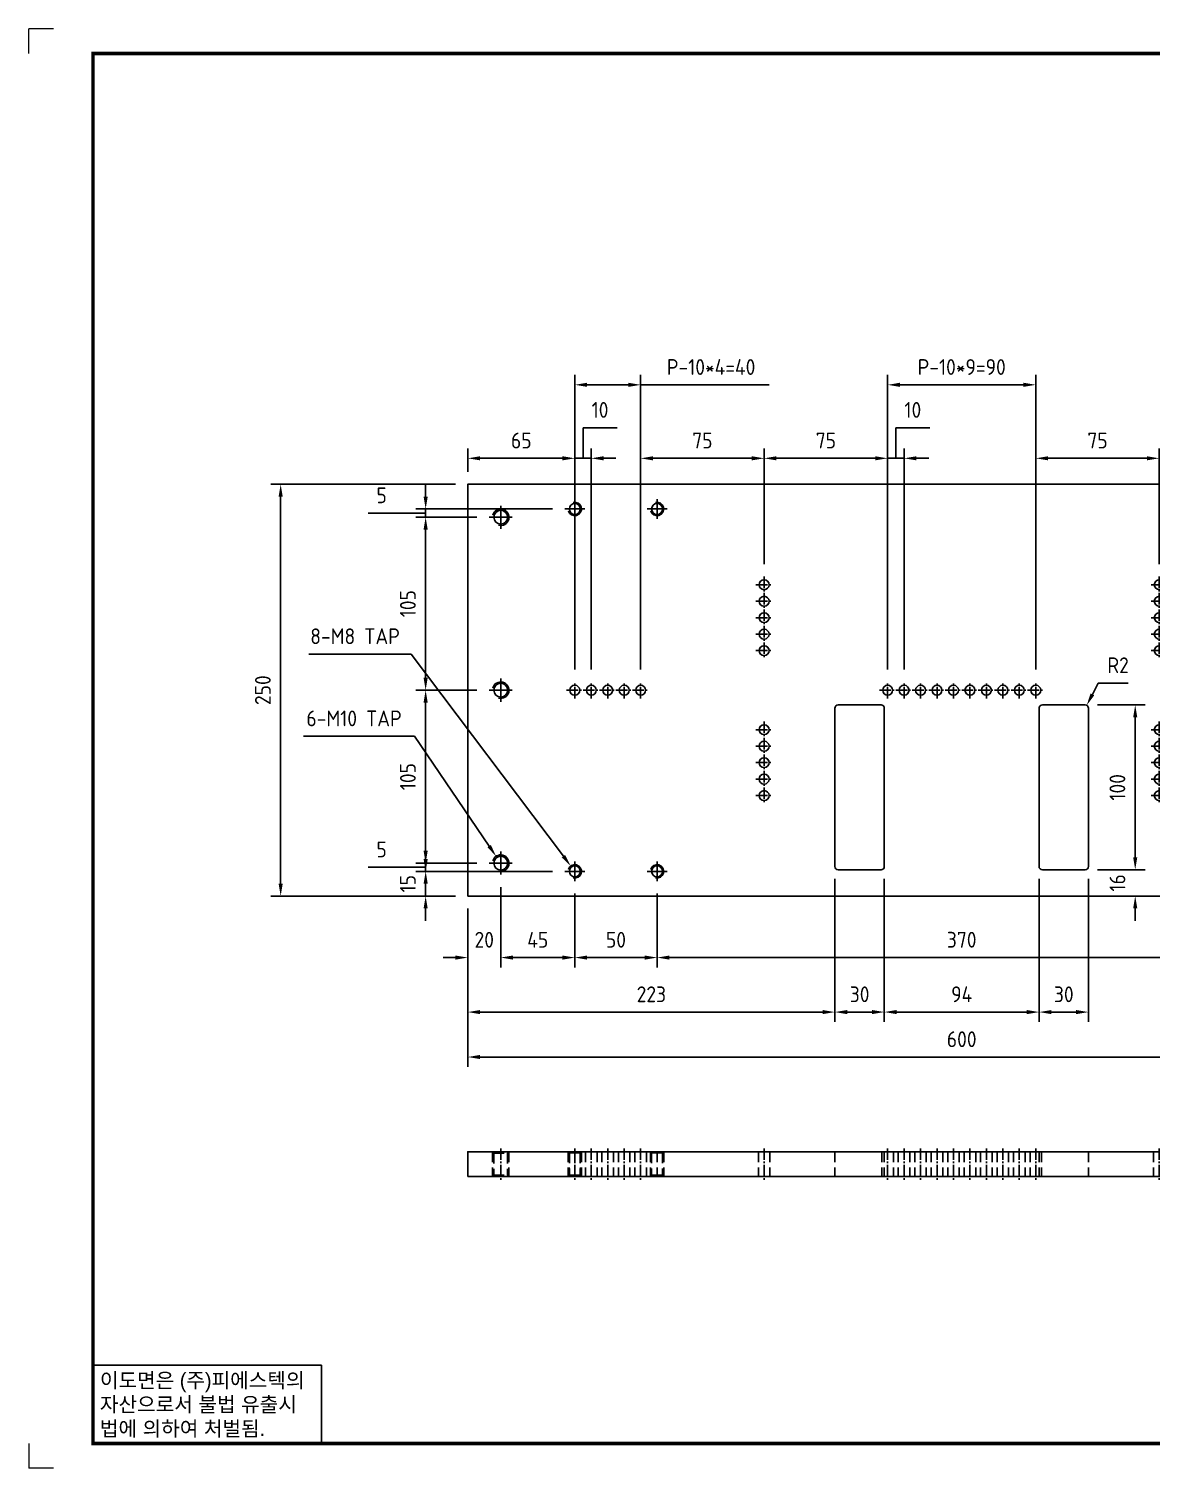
# Model space of a CAD drawing. Header units: millimetres. Extents: x 2584 to 14522, y 0 to 1456.
# Drawn here: x 10985 to 11667, y 0 to 874 of the extents above; entities that cross this region are included whole.
import ezdxf
from ezdxf.enums import TextEntityAlignment as Align

# ---------------------------------------------------------------- set-up
doc = ezdxf.new("R2010")
doc.units = ezdxf.units.MM
for name, pattern in [('CENTER', [50.8, 31.75, -6.35, 6.35, -6.35]), ('CENTER1', [10, 7, -1, 1, -1]), ('HIDDEN', [9.525, 6.35, -3.175])]:
    doc.linetypes.add(name, pattern=pattern)
for name, color, linetype in [('CENTER', 1, 'CENTER'), ('FORMAT-1', 7, 'Continuous'), ('THIN', 3, 'Continuous')]:
    doc.layers.add(name, color=color, linetype=linetype)
doc.styles.add('h1', font='')
doc.styles.add('HAN', font='')
doc.styles.get("Standard").update_dxf_attribs({"font": 'ISOCP.SHX', "bigfont": 'WHGTXT.SHX'})
doc.styles.get('h1').set_extended_font_data('New Gulim')
doc.styles.get('HAN').set_extended_font_data('GulimChe')
doc.dimstyles.new('PS-3', dxfattribs={"dimscale": 3, "dimtxt": 3.2, "dimasz": 2.5, "dimexe": 2, "dimexo": 2.5, "dimgap": 2, "dimtad": 1, "dimtoh": 1, "dimrnd": 0.05, "dimzin": 12, "dimdsep": 46, "dimtxsty": 'Standard', "dimcen": 0, "dimclrt": 2, "dimazin": 3, "dimtfac": 1, "dimtofl": 0, "dimtmove": 0, "dimatfit": 3, "dimfxl": 0, "dimtolj": 1, "dimtzin": 0, "dimarcsym": 0})

# ---------------------------------------------------------------- blocks, each defined once
blk = doc.blocks.new('A$C2BE67DD4')
at = {"color": 1, "linetype": 'CENTER1'}
for p, q in [((-420, 194), (-420, 184)), ((-180, 194), (-180, 184)), ((-425, 189), (-415, 189)), ((-420, 184), (-420, 174)), ((-185, 189), (-175, 189)), ((-180, 184), (-180, 174)), ((-425, 179), (-415, 179)), ((-185, 179), (-175, 179)), ((-425, 169), (-415, 169)), ((-420, 174), (-420, 164)), ((-185, 169), (-175, 169)), ((-180, 174), (-180, 164)), ((-425, 159), (-415, 159)), ((-420, 164), (-420, 154)), ((-185, 159), (-175, 159)), ((-180, 164), (-180, 154)), ((-425, 149), (-415, 149)), ((-420, 154), (-420, 144)), ((-185, 149), (-175, 149)), ((-180, 154), (-180, 144)), ((-540, 125), (-530, 125)), ((-535, 120), (-535, 130)), ((-530, 125), (-520, 125)), ((-525, 120), (-525, 130)), ((-520, 125), (-510, 125)), ((-515, 120), (-515, 130)), ((-510, 125), (-500, 125)), ((-505, 120), (-505, 130)), ((-500, 125), (-490, 125)), ((-495, 120), (-495, 130)), ((-350, 125), (-340, 125)), ((-345, 120), (-345, 130)), ((-340, 125), (-330, 125)), ((-335, 120), (-335, 130)), ((-330, 125), (-320, 125)), ((-325, 120), (-325, 130)), ((-320, 125), (-310, 125)), ((-315, 120), (-315, 130)), ((-310, 125), (-300, 125)), ((-305, 120), (-305, 130)), ((-300, 125), (-290, 125)), ((-295, 120), (-295, 130)), ((-290, 125), (-280, 125)), ((-285, 120), (-285, 130)), ((-280, 125), (-270, 125)), ((-275, 120), (-275, 130)), ((-270, 125), (-260, 125)), ((-265, 120), (-265, 130)), ((-260, 125), (-250, 125)), ((-255, 120), (-255, 130)), ((-110, 125), (-100, 125)), ((-105, 120), (-105, 130)), ((-100, 125), (-90, 125)), ((-95, 120), (-95, 130)), ((-90, 125), (-80, 125)), ((-85, 120), (-85, 130)), ((-80, 125), (-70, 125)), ((-75, 120), (-75, 130)), ((-70, 125), (-60, 125)), ((-65, 120), (-65, 130)), ((-420, 106), (-420, 96)), ((-180, 106), (-180, 96)), ((-425, 101), (-415, 101)), ((-185, 101), (-175, 101)), ((-425, 91), (-415, 91)), ((-420, 96), (-420, 86)), ((-185, 91), (-175, 91)), ((-180, 96), (-180, 86)), ((-425, 81), (-415, 81)), ((-420, 86), (-420, 76)), ((-185, 81), (-175, 81)), ((-180, 86), (-180, 76)), ((-425, 71), (-415, 71)), ((-420, 76), (-420, 66)), ((-185, 71), (-175, 71)), ((-180, 76), (-180, 66)), ((-420, 66), (-420, 56)), ((-180, 66), (-180, 56)), ((-425, 61), (-415, 61)), ((-185, 61), (-175, 61))]:
    blk.add_line(p, q, dxfattribs=at)
at = {"color": 2}
blk.add_lwpolyline([(-600, 0), (0, 0), (0, 250), (-600, 250)], close=True, dxfattribs=at)
for points in [[(-375, 16), (-349, 16, 0.414214), (-347, 18), (-347, 114, 0.414214), (-349, 116), (-375, 116, 0.414214), (-377, 114), (-377, 18, 0.414214)], [(-225, 16), (-251, 16, -0.414214), (-253, 18), (-253, 114, -0.414214), (-251, 116), (-225, 116, -0.414214), (-223, 114), (-223, 18, -0.414214)]]:
    blk.add_lwpolyline(points, format="xyb", close=True, dxfattribs=at)
for centre, radius in [((-535, 235), 3.32), ((-485, 235), 3.32), ((-115, 235), 3.32), ((-65, 235), 3.32), ((-580, 230), 4.19), ((-20, 230), 4.19), ((-580, 125), 4.19), ((-20, 125), 4.19), ((-580, 20), 4.19), ((-535, 15), 3.32), ((-485, 15), 3.32), ((-115, 15), 3.32), ((-65, 15), 3.32), ((-20, 20), 4.19)]:
    blk.add_circle(centre, radius)
for centre in [(-420, 189), (-180, 189), (-420, 179), (-180, 179), (-420, 169), (-180, 169), (-420, 159), (-180, 159), (-420, 149), (-180, 149), (-535, 125), (-525, 125), (-515, 125), (-505, 125), (-495, 125), (-345, 125), (-335, 125), (-325, 125), (-315, 125), (-305, 125), (-295, 125), (-285, 125), (-275, 125), (-265, 125), (-255, 125), (-105, 125), (-95, 125), (-85, 125), (-75, 125), (-65, 125), (-420, 101), (-180, 101), (-420, 91), (-180, 91), (-420, 81), (-180, 81), (-420, 71), (-180, 71), (-420, 61), (-180, 61)]:
    blk.add_circle(centre, 3, dxfattribs=at)
at = {"layer": 'CENTER'}
for p, q in [((-580, 237), (-580, 223)), ((-535, 229), (-535, 241)), ((-485, 229), (-485, 241)), ((-115, 229), (-115, 241)), ((-65, 229), (-65, 241)), ((-20, 237), (-20, 223)), ((-587, 230), (-573, 230)), ((-541, 235), (-529, 235)), ((-491, 235), (-479, 235)), ((-109, 235), (-121, 235)), ((-59, 235), (-71, 235)), ((-27, 230), (-13, 230)), ((-580, 132), (-580, 118)), ((-20, 132), (-20, 118)), ((-587, 125), (-573, 125)), ((-27, 125), (-13, 125)), ((-580, 27), (-580, 13)), ((-20, 27), (-20, 13)), ((-587, 20), (-573, 20)), ((-535, 21), (-535, 9)), ((-485, 21), (-485, 9)), ((-115, 21), (-115, 9)), ((-65, 21), (-65, 9)), ((-27, 20), (-13, 20)), ((-541, 15), (-529, 15)), ((-491, 15), (-479, 15)), ((-109, 15), (-121, 15)), ((-59, 15), (-71, 15))]:
    blk.add_line(p, q, dxfattribs=at)
at = {"layer": 'THIN'}
for centre, radius, start, end in [((-535, 235), 4, 195, 105), ((-485, 235), 4, 195, 105), ((-115, 235), 4, 75, 345), ((-65, 235), 4, 75, 345), ((-580, 230), 5, 255, 165), ((-20, 230), 5, 255, 165), ((-580, 125), 5, 255, 165), ((-20, 125), 5, 255, 165), ((-580, 20), 5, 255, 165), ((-535, 15), 4, 255, 165), ((-485, 15), 4, 255, 165), ((-115, 15), 4, 15, 285), ((-65, 15), 4, 15, 285), ((-20, 20), 5, 255, 165)]:
    blk.add_arc(centre, radius, start, end, dxfattribs=at)
blk = doc.blocks.new('A$C7FF604D3')
at = {"linetype": 'HIDDEN'}
for p, q in [((-405, 0), (-405, -15)), ((-395, 0), (-395, -15)), ((-358.5, 0), (-358.5, -15)), ((-351.5, 0), (-351.5, -15)), ((-348.5, 0), (-348.5, -15)), ((-341.5, 0), (-341.5, -15)), ((-338.5, 0), (-338.5, -15)), ((-331.5, 0), (-331.5, -15)), ((-328.5, 0), (-328.5, -15)), ((-321.5, 0), (-321.5, -15)), ((-318.5, 0), (-318.5, -15)), ((-311.5, 0), (-311.5, -15)), ((-243.5, 0), (-243.5, -15)), ((-236.5, 0), (-236.5, -15)), ((-3.5, 0), (-3.5, -15)), ((3.5, 0), (3.5, -15)), ((71.5, 0), (71.5, -15)), ((78.5, 0), (78.5, -15)), ((81.5, 0), (81.5, -15)), ((88.5, 0), (88.5, -15)), ((91.5, 0), (91.5, -15)), ((98.5, 0), (98.5, -15)), ((101.5, 0), (101.5, -15)), ((108.5, 0), (108.5, -15)), ((111.5, 0), (111.5, -15)), ((118.5, 0), (118.5, -15)), ((155, 0), (155, -15)), ((165, 0), (165, -15)), ((-404.19, -0.81), (-404.19, -14.19)), ((-395.81, -0.81), (-395.81, -14.19)), ((-168.5, 0), (-168.5, -15)), ((-161.5, 0), (-161.5, -15)), ((-158.5, 0), (-158.5, -15)), ((-151.5, 0), (-151.5, -15)), ((-148.5, 0), (-148.5, -15)), ((-141.5, 0), (-141.5, -15)), ((-138.5, 0), (-138.5, -15)), ((-131.5, 0), (-131.5, -15)), ((-128.5, 0), (-128.5, -15)), ((-121.5, 0), (-121.5, -15)), ((-118.5, 0), (-118.5, -15)), ((-111.5, 0), (-111.5, -15)), ((-108.5, 0), (-108.5, -15)), ((-101.5, 0), (-101.5, -15)), ((-98.5, 0), (-98.5, -15)), ((-91.5, 0), (-91.5, -15)), ((-88.5, 0), (-88.5, -15)), ((-81.5, 0), (-81.5, -15)), ((-78.5, 0), (-78.5, -15)), ((-71.5, 0), (-71.5, -15)), ((155.81, -0.81), (155.81, -14.19)), ((164.19, -0.81), (164.19, -14.19))]:
    blk.add_line(p, q, dxfattribs=at)
at = {"color": 1, "linetype": 'CENTER1'}
for p, q in [((-400, 2), (-400, -17)), ((-355, 2), (-355, -17)), ((-345, 2), (-345, -17)), ((-335, 2), (-335, -17)), ((-325, 2), (-325, -17)), ((-315, 2), (-315, -17)), ((-240, 2), (-240, -17)), ((-165, 2), (-165, -17)), ((-155, 2), (-155, -17)), ((-145, 2), (-145, -17)), ((-135, 2), (-135, -17)), ((-125, 2), (-125, -17)), ((-115, 2), (-115, -17)), ((-105, 2), (-105, -17)), ((-95, 2), (-95, -17)), ((-85, 2), (-85, -17)), ((-75, 2), (-75, -17)), ((0, 2), (0, -17)), ((75, 2), (75, -17)), ((85, 2), (85, -17)), ((95, 2), (95, -17)), ((105, 2), (105, -17)), ((115, 2), (115, -17)), ((160, 2), (160, -17))]:
    blk.add_line(p, q, dxfattribs=at)
at = {"color": 250, "linetype": 'HIDDEN'}
for p, q in [((-359, 0), (-359, -15)), ((-355, 0), (-355, -15)), ((-351, 0), (-351, -15)), ((-309, 0), (-309, -15)), ((-305, 0), (-305, -15)), ((-301, 0), (-301, -15)), ((61, 0), (61, -15)), ((65, 0), (65, -15)), ((69, 0), (69, -15)), ((111, 0), (111, -15)), ((115, 0), (115, -15)), ((119, 0), (119, -15)), ((-358.32, -0.68), (-358.32, -14.32)), ((-351.68, -0.68), (-351.68, -14.32)), ((-308.32, -0.68), (-308.32, -14.32)), ((-301.68, -0.68), (-301.68, -14.32)), ((61.68, -0.68), (61.68, -14.32)), ((68.32, -0.68), (68.32, -14.32)), ((111.68, -0.68), (111.68, -14.32)), ((118.32, -0.68), (118.32, -14.32))]:
    blk.add_line(p, q, dxfattribs=at)
at = {"color": 6, "linetype": 'HIDDEN'}
for p, q in [((-197, 0), (-197, -15)), ((-167, 0), (-167, -15)), ((-73, 0), (-73, -15)), ((-43, 0), (-43, -15))]:
    blk.add_line(p, q, dxfattribs=at)
at = {"color": 2}
blk.add_lwpolyline([(-420, -15), (180, -15), (180, 0), (-420, 0)], close=True, dxfattribs=at)
at = {"linetype": 'HIDDEN'}
for points in [[(-405, 0), (-404.19, -0.81), (-395.81, -0.81), (-395, 0)], [(155, 0), (155.81, -0.81), (164.19, -0.81), (165, 0)], [(-405, -15), (-404.19, -14.19), (-395.81, -14.19), (-395, -15)], [(155, -15), (155.81, -14.19), (164.19, -14.19), (165, -15)]]:
    blk.add_lwpolyline(points, dxfattribs=at)
at = {"color": 250, "linetype": 'HIDDEN'}
for points in [[(-359, 0), (-358.32, -0.68), (-351.68, -0.68), (-351, 0)], [(-309, 0), (-308.32, -0.68), (-301.68, -0.68), (-301, 0)], [(61, 0), (61.68, -0.68), (68.32, -0.68), (69, 0)], [(111, 0), (111.68, -0.68), (118.32, -0.68), (119, 0)], [(-359, -15), (-358.32, -14.32), (-351.68, -14.32), (-351, -15)], [(-309, -15), (-308.32, -14.32), (-301.68, -14.32), (-301, -15)], [(61, -15), (61.68, -14.32), (68.32, -14.32), (69, -15)], [(111, -15), (111.68, -14.32), (118.32, -14.32), (119, -15)]]:
    blk.add_lwpolyline(points, dxfattribs=at)
blk = doc.blocks.new('t3')
for p, q in [((0, 15.88), (46.25, 15.88)), ((0, 15.88), (0, 0)), ((46.25, 15.88), (46.25, 0)), ((0, 0), (46.25, 0))]:
    blk.add_line(p, q)
at = {"color": 1, "style": 'h1'}
for s, p in [('이도면은 (주)피에스텍의', (1.4, 11.29)), ('자산으로서 불법 유출시', (1.4, 6.41)), ('법에 의하여 처벌됨.', (1.4, 1.52))]:
    blk.add_text(s, height=3, dxfattribs=at).set_placement(p)
blk = doc.blocks.new('format-3')
at = {"color": 3, "lineweight": 9}
for p, q in [((0, 286.3), (0, 291.3)), ((5, 291.3), (0, 291.3)), ((0, 5), (0, 0)), ((5, 0), (0, 0))]:
    blk.add_line(p, q, dxfattribs=at)
at = {"layer": 'FORMAT-1', "const_width": 0.7}
blk.add_lwpolyline([(13, 5), (13, 286.3), (414.5, 286.3), (414.5, 5)], close=True, dxfattribs=at)
blk.add_blockref('t3', (13, 5))
at = {"style": 'HAN'}
for tag, height, p in [('MODEL-NAME', 3, (386.1, 31.53)), ('SCALE', 2.7, (320.81, 26.29)), ('PART-NAME', 3, (386.1, 26.29)), ('DRA-BY', 3, (260.72, 19.44)), ('CH-BY', 3, (277.21, 19.44)), ('APP-BY', 3, (293.7, 19.44)), ('PART-NO', 3, (386.1, 21.01)), ('CH-DATE', 2.5, (277.21, 7.47)), ('관련업체', 3, (333.52, 9.26)), ('DRA-DATE', 2.5, (260.72, 7.47)), ('APP-DATE', 2.5, (293.7, 7.47))]:
    blk.add_attdef(tag, text='', height=height, dxfattribs=at).set_placement(p, align=Align.MIDDLE_CENTER)
blk = doc.blocks.new('*D307')
at = {"color": 0, "lineweight": -2}
for p, q in [((11271.66, 352.86), (11271.66, 304.02)), ((11251.66, 339.86), (11251.66, 304.02)), ((11244.16, 310.02), (11236.66, 310.02)), ((11279.16, 310.02), (11286.66, 310.02))]:
    blk.add_line(p, q, dxfattribs=at)
at = {"color": 0}
for points in [[(11244.16, 311.27), (11244.16, 308.77), (11251.66, 310.02)], [(11279.16, 311.27), (11279.16, 308.77), (11271.66, 310.02)]]:
    blk.add_solid(points, dxfattribs=at)
at = {"layer": 'Defpoints', "color": 0}
for p in [(11271.66, 360.36), (11251.66, 347.36), (11271.66, 310.02)]:
    blk.add_point(p, dxfattribs=at)
at = {"color": 2, "insert": (11261.66, 320.82), "char_height": 9.6, "attachment_point": 5}
blk.add_mtext('\\A1;20', dxfattribs=at)
blk = doc.blocks.new('*D308')
at = {"color": 0, "lineweight": -2}
for p, q in [((11271.66, 352.86), (11271.66, 304.02)), ((11316.66, 348.86), (11316.66, 304.02)), ((11279.16, 310.02), (11309.16, 310.02))]:
    blk.add_line(p, q, dxfattribs=at)
at = {"color": 0}
for points in [[(11279.16, 311.27), (11279.16, 308.77), (11271.66, 310.02)], [(11309.16, 311.27), (11309.16, 308.77), (11316.66, 310.02)]]:
    blk.add_solid(points, dxfattribs=at)
at = {"layer": 'Defpoints', "color": 0}
for p in [(11271.66, 360.36), (11316.66, 356.36), (11316.66, 310.02)]:
    blk.add_point(p, dxfattribs=at)
at = {"color": 2, "insert": (11294.16, 320.82), "char_height": 9.6, "attachment_point": 5}
blk.add_mtext('\\A1;45', dxfattribs=at)
blk = doc.blocks.new('*D309')
at = {"color": 0, "lineweight": -2}
for p, q in [((11316.66, 348.86), (11316.66, 304.02)), ((11366.66, 348.86), (11366.66, 304.02)), ((11324.16, 310.02), (11359.16, 310.02))]:
    blk.add_line(p, q, dxfattribs=at)
at = {"color": 0}
for points in [[(11324.16, 311.27), (11324.16, 308.77), (11316.66, 310.02)], [(11359.16, 311.27), (11359.16, 308.77), (11366.66, 310.02)]]:
    blk.add_solid(points, dxfattribs=at)
at = {"layer": 'Defpoints', "color": 0}
for p in [(11316.66, 356.36), (11366.66, 356.36), (11366.66, 310.02)]:
    blk.add_point(p, dxfattribs=at)
at = {"color": 2, "insert": (11341.66, 320.82), "char_height": 9.6, "attachment_point": 5}
blk.add_mtext('\\A1;50', dxfattribs=at)
blk = doc.blocks.new('*D310')
at = {"color": 0, "lineweight": -2}
for p, q in [((11366.66, 348.86), (11366.66, 304.02)), ((11736.66, 348.86), (11736.66, 304.02)), ((11374.16, 310.02), (11729.16, 310.02))]:
    blk.add_line(p, q, dxfattribs=at)
at = {"color": 0}
for points in [[(11374.16, 311.27), (11374.16, 308.77), (11366.66, 310.02)], [(11729.16, 311.27), (11729.16, 308.77), (11736.66, 310.02)]]:
    blk.add_solid(points, dxfattribs=at)
at = {"layer": 'Defpoints', "color": 0}
for p in [(11366.66, 356.36), (11736.66, 356.36), (11736.66, 310.02)]:
    blk.add_point(p, dxfattribs=at)
at = {"color": 2, "insert": (11551.66, 320.82), "char_height": 9.6, "attachment_point": 5}
blk.add_mtext('\\A1;370', dxfattribs=at)
blk = doc.blocks.new('*D313')
at = {"color": 0, "lineweight": -2}
for p, q in [((11251.66, 604.86), (11251.66, 619.13)), ((11259.16, 613.13), (11309.16, 613.13)), ((11316.66, 484.86), (11316.66, 619.13))]:
    blk.add_line(p, q, dxfattribs=at)
at = {"color": 0}
for points in [[(11259.16, 614.38), (11259.16, 611.88), (11251.66, 613.13)], [(11309.16, 614.38), (11309.16, 611.88), (11316.66, 613.13)]]:
    blk.add_solid(points, dxfattribs=at)
at = {"layer": 'Defpoints', "color": 0}
for p in [(11316.66, 613.13), (11251.66, 597.36), (11316.66, 477.36)]:
    blk.add_point(p, dxfattribs=at)
at = {"color": 2, "insert": (11284.16, 623.93), "char_height": 9.6, "attachment_point": 5}
blk.add_mtext('\\A1;65', dxfattribs=at)
blk = doc.blocks.new('*D314')
at = {"color": 0, "lineweight": -2}
for p, q in [((11321.66, 613.13), (11321.66, 631.73)), ((11321.66, 631.73), (11342.31, 631.73)), ((11309.16, 613.13), (11301.66, 613.13)), ((11316.66, 484.86), (11316.66, 619.13)), ((11316.66, 613.13), (11326.66, 613.13)), ((11326.66, 484.86), (11326.66, 619.13)), ((11334.16, 613.13), (11341.66, 613.13))]:
    blk.add_line(p, q, dxfattribs=at)
at = {"color": 0}
for points in [[(11309.16, 614.38), (11309.16, 611.88), (11316.66, 613.13)], [(11334.16, 614.38), (11334.16, 611.88), (11326.66, 613.13)]]:
    blk.add_solid(points, dxfattribs=at)
at = {"layer": 'Defpoints', "color": 0}
for p in [(11326.66, 613.13), (11316.66, 477.36), (11326.66, 477.36)]:
    blk.add_point(p, dxfattribs=at)
at = {"color": 2, "insert": (11331.98, 642.53), "char_height": 9.6, "attachment_point": 5}
blk.add_mtext('\\A1;10', dxfattribs=at)
blk = doc.blocks.new('*D315')
at = {"color": 0, "lineweight": -2}
for p, q in [((11356.66, 484.86), (11356.66, 619.13)), ((11364.16, 613.13), (11424.16, 613.13)), ((11431.66, 548.86), (11431.66, 619.13))]:
    blk.add_line(p, q, dxfattribs=at)
at = {"color": 0}
for points in [[(11364.16, 614.38), (11364.16, 611.88), (11356.66, 613.13)], [(11424.16, 614.38), (11424.16, 611.88), (11431.66, 613.13)]]:
    blk.add_solid(points, dxfattribs=at)
at = {"layer": 'Defpoints', "color": 0}
for p in [(11431.66, 613.13), (11431.66, 541.36), (11356.66, 477.36)]:
    blk.add_point(p, dxfattribs=at)
at = {"color": 2, "insert": (11394.16, 623.93), "char_height": 9.6, "attachment_point": 5}
blk.add_mtext('\\A1;75', dxfattribs=at)
blk = doc.blocks.new('*D316')
at = {"color": 0, "lineweight": -2}
for p, q in [((11431.66, 548.86), (11431.66, 619.13)), ((11439.16, 613.13), (11499.16, 613.13)), ((11506.66, 484.86), (11506.66, 619.13))]:
    blk.add_line(p, q, dxfattribs=at)
at = {"color": 0}
for points in [[(11439.16, 614.38), (11439.16, 611.88), (11431.66, 613.13)], [(11499.16, 614.38), (11499.16, 611.88), (11506.66, 613.13)]]:
    blk.add_solid(points, dxfattribs=at)
at = {"layer": 'Defpoints', "color": 0}
for p in [(11506.66, 613.13), (11431.66, 541.36), (11506.66, 477.36)]:
    blk.add_point(p, dxfattribs=at)
at = {"color": 2, "insert": (11469.16, 623.93), "char_height": 9.6, "attachment_point": 5}
blk.add_mtext('\\A1;75', dxfattribs=at)
blk = doc.blocks.new('*D317')
at = {"color": 0, "lineweight": -2}
for p, q in [((11511.66, 613.13), (11511.66, 631.73)), ((11511.66, 631.73), (11532.31, 631.73)), ((11499.16, 613.13), (11491.66, 613.13)), ((11506.66, 484.86), (11506.66, 619.13)), ((11506.66, 613.13), (11516.66, 613.13)), ((11516.66, 484.86), (11516.66, 619.13)), ((11524.16, 613.13), (11531.66, 613.13))]:
    blk.add_line(p, q, dxfattribs=at)
at = {"color": 0}
for points in [[(11499.16, 614.38), (11499.16, 611.88), (11506.66, 613.13)], [(11524.16, 614.38), (11524.16, 611.88), (11516.66, 613.13)]]:
    blk.add_solid(points, dxfattribs=at)
at = {"layer": 'Defpoints', "color": 0}
for p in [(11516.66, 613.13), (11506.66, 477.36), (11516.66, 477.36)]:
    blk.add_point(p, dxfattribs=at)
at = {"color": 2, "insert": (11521.98, 642.53), "char_height": 9.6, "attachment_point": 5}
blk.add_mtext('\\A1;10', dxfattribs=at)
blk = doc.blocks.new('*D318')
at = {"color": 0, "lineweight": -2}
for p, q in [((11596.66, 484.86), (11596.66, 619.13)), ((11604.16, 613.13), (11664.16, 613.13)), ((11671.66, 548.86), (11671.66, 619.13))]:
    blk.add_line(p, q, dxfattribs=at)
at = {"color": 0}
for points in [[(11604.16, 614.38), (11604.16, 611.88), (11596.66, 613.13)], [(11664.16, 614.38), (11664.16, 611.88), (11671.66, 613.13)]]:
    blk.add_solid(points, dxfattribs=at)
at = {"layer": 'Defpoints', "color": 0}
for p in [(11671.66, 613.13), (11671.66, 541.36), (11596.66, 477.36)]:
    blk.add_point(p, dxfattribs=at)
at = {"color": 2, "insert": (11634.16, 623.93), "char_height": 9.6, "attachment_point": 5}
blk.add_mtext('\\A1;75', dxfattribs=at)
blk = doc.blocks.new('*D229')
at = {"color": 0, "lineweight": -2}
for p, q in [((11316.66, 484.86), (11316.66, 663.75)), ((11324.16, 657.75), (11349.16, 657.75)), ((11356.66, 484.86), (11356.66, 663.75)), ((11356.66, 657.75), (11434.73, 657.75))]:
    blk.add_line(p, q, dxfattribs=at)
at = {"color": 0}
for points in [[(11324.16, 659), (11324.16, 656.5), (11316.66, 657.75)], [(11349.16, 659), (11349.16, 656.5), (11356.66, 657.75)]]:
    blk.add_solid(points, dxfattribs=at)
at = {"layer": 'Defpoints', "color": 0}
for p in [(11356.66, 657.75), (11316.66, 477.36), (11356.66, 477.36)]:
    blk.add_point(p, dxfattribs=at)
at = {"color": 2, "insert": (11399.44, 668.55), "char_height": 9.6, "attachment_point": 5}
blk.add_mtext('\\A1;P-10*4=40', dxfattribs=at)
blk = doc.blocks.new('*D230')
at = {"color": 0, "lineweight": -2}
for p, q in [((11506.66, 484.86), (11506.66, 663.75)), ((11514.16, 657.75), (11589.16, 657.75)), ((11596.66, 484.86), (11596.66, 663.75))]:
    blk.add_line(p, q, dxfattribs=at)
at = {"color": 0}
for points in [[(11514.16, 659), (11514.16, 656.5), (11506.66, 657.75)], [(11589.16, 659), (11589.16, 656.5), (11596.66, 657.75)]]:
    blk.add_solid(points, dxfattribs=at)
at = {"layer": 'Defpoints', "color": 0}
for p in [(11596.66, 657.75), (11506.66, 477.36), (11596.66, 477.36)]:
    blk.add_point(p, dxfattribs=at)
at = {"color": 2, "insert": (11551.66, 668.55), "char_height": 9.6, "attachment_point": 5}
blk.add_mtext('\\A1;P-10*9=90', dxfattribs=at)
blk = doc.blocks.new('*D321')
at = {"color": 0, "lineweight": -2}
for p, q in [((11474.66, 357.86), (11474.66, 270.93)), ((11251.66, 339.86), (11251.66, 270.93)), ((11259.16, 276.93), (11467.16, 276.93))]:
    blk.add_line(p, q, dxfattribs=at)
at = {"color": 0}
for points in [[(11259.16, 278.18), (11259.16, 275.68), (11251.66, 276.93)], [(11467.16, 278.18), (11467.16, 275.68), (11474.66, 276.93)]]:
    blk.add_solid(points, dxfattribs=at)
at = {"layer": 'Defpoints', "color": 0}
for p in [(11474.66, 365.36), (11251.66, 347.36), (11474.66, 276.93)]:
    blk.add_point(p, dxfattribs=at)
at = {"color": 2, "insert": (11363.16, 287.73), "char_height": 9.6, "attachment_point": 5}
blk.add_mtext('\\A1;223', dxfattribs=at)
blk = doc.blocks.new('*D322')
at = {"color": 0, "lineweight": -2}
for p, q in [((11474.66, 357.86), (11474.66, 270.93)), ((11504.66, 357.86), (11504.66, 270.93)), ((11482.16, 276.93), (11497.16, 276.93))]:
    blk.add_line(p, q, dxfattribs=at)
at = {"color": 0}
for points in [[(11482.16, 278.18), (11482.16, 275.68), (11474.66, 276.93)], [(11497.16, 278.18), (11497.16, 275.68), (11504.66, 276.93)]]:
    blk.add_solid(points, dxfattribs=at)
at = {"layer": 'Defpoints', "color": 0}
for p in [(11474.66, 365.36), (11504.66, 365.36), (11504.66, 276.93)]:
    blk.add_point(p, dxfattribs=at)
at = {"color": 2, "insert": (11489.66, 287.73), "char_height": 9.6, "attachment_point": 5}
blk.add_mtext('\\A1;30', dxfattribs=at)
blk = doc.blocks.new('*D323')
at = {"color": 0, "lineweight": -2}
for p, q in [((11504.66, 357.86), (11504.66, 270.93)), ((11598.66, 357.86), (11598.66, 270.93)), ((11512.16, 276.93), (11591.16, 276.93))]:
    blk.add_line(p, q, dxfattribs=at)
at = {"color": 0}
for points in [[(11512.16, 278.18), (11512.16, 275.68), (11504.66, 276.93)], [(11591.16, 278.18), (11591.16, 275.68), (11598.66, 276.93)]]:
    blk.add_solid(points, dxfattribs=at)
at = {"layer": 'Defpoints', "color": 0}
for p in [(11504.66, 365.36), (11598.66, 365.36), (11598.66, 276.93)]:
    blk.add_point(p, dxfattribs=at)
at = {"color": 2, "insert": (11551.66, 287.73), "char_height": 9.6, "attachment_point": 5}
blk.add_mtext('\\A1;94', dxfattribs=at)
blk = doc.blocks.new('*D324')
at = {"color": 0, "lineweight": -2}
for p, q in [((11598.66, 357.86), (11598.66, 270.93)), ((11628.66, 357.86), (11628.66, 270.93)), ((11606.16, 276.93), (11621.16, 276.93))]:
    blk.add_line(p, q, dxfattribs=at)
at = {"color": 0}
for points in [[(11606.16, 278.18), (11606.16, 275.68), (11598.66, 276.93)], [(11621.16, 278.18), (11621.16, 275.68), (11628.66, 276.93)]]:
    blk.add_solid(points, dxfattribs=at)
at = {"layer": 'Defpoints', "color": 0}
for p in [(11598.66, 365.36), (11628.66, 365.36), (11628.66, 276.93)]:
    blk.add_point(p, dxfattribs=at)
at = {"color": 2, "insert": (11613.66, 287.73), "char_height": 9.6, "attachment_point": 5}
blk.add_mtext('\\A1;30', dxfattribs=at)
blk = doc.blocks.new('*D325')
at = {"color": 0, "lineweight": -2}
for p, q in [((11251.66, 339.86), (11251.66, 243.65)), ((11851.66, 339.86), (11851.66, 243.65)), ((11844.16, 249.65), (11259.16, 249.65))]:
    blk.add_line(p, q, dxfattribs=at)
at = {"color": 0}
for points in [[(11259.16, 250.9), (11259.16, 248.4), (11251.66, 249.65)], [(11844.16, 250.9), (11844.16, 248.4), (11851.66, 249.65)]]:
    blk.add_solid(points, dxfattribs=at)
at = {"layer": 'Defpoints', "color": 0}
for p in [(11251.66, 347.36), (11851.66, 347.36), (11251.66, 249.65)]:
    blk.add_point(p, dxfattribs=at)
at = {"color": 2, "insert": (11551.66, 260.45), "char_height": 9.6, "attachment_point": 5}
blk.add_mtext('\\A1;600', dxfattribs=at)
blk = doc.blocks.new('*D327')
at = {"color": 0, "lineweight": -2}
for p, q in [((11226.06, 369.86), (11226.06, 377.36)), ((11303.16, 362.36), (11220.06, 362.36)), ((11244.16, 347.36), (11220.06, 347.36)), ((11226.06, 339.86), (11226.06, 332.36))]:
    blk.add_line(p, q, dxfattribs=at)
at = {"color": 0}
for points in [[(11224.81, 369.86), (11227.31, 369.86), (11226.06, 362.36)], [(11224.81, 339.86), (11227.31, 339.86), (11226.06, 347.36)]]:
    blk.add_solid(points, dxfattribs=at)
at = {"layer": 'Defpoints', "color": 0}
for p in [(11226.06, 362.36), (11310.66, 362.36), (11251.66, 347.36)]:
    blk.add_point(p, dxfattribs=at)
at = {"color": 2, "insert": (11215.26, 354.86), "char_height": 9.6, "attachment_point": 5, "rotation": 90}
blk.add_mtext('\\A1;15', dxfattribs=at)
blk = doc.blocks.new('*D328')
at = {"color": 0, "lineweight": -2}
for p, q in [((11226.06, 374.86), (11226.06, 382.36)), ((11257.16, 367.36), (11220.06, 367.36)), ((11226.06, 362.36), (11226.06, 367.36)), ((11207.46, 364.86), (11191.22, 364.86)), ((11226.06, 364.86), (11207.46, 364.86)), ((11303.16, 362.36), (11220.06, 362.36)), ((11226.06, 354.86), (11226.06, 347.36))]:
    blk.add_line(p, q, dxfattribs=at)
at = {"color": 0}
for points in [[(11224.81, 374.86), (11227.31, 374.86), (11226.06, 367.36)], [(11224.81, 354.86), (11227.31, 354.86), (11226.06, 362.36)]]:
    blk.add_solid(points, dxfattribs=at)
at = {"layer": 'Defpoints', "color": 0}
for p in [(11226.06, 367.36), (11264.66, 367.36), (11310.66, 362.36)]:
    blk.add_point(p, dxfattribs=at)
at = {"color": 2, "insert": (11199.34, 375.66), "char_height": 9.6, "attachment_point": 5}
blk.add_mtext('\\A1;5', dxfattribs=at)
blk = doc.blocks.new('*D329')
at = {"color": 0, "lineweight": -2}
for p, q in [((11257.16, 472.36), (11220.06, 472.36)), ((11226.06, 374.86), (11226.06, 464.86)), ((11257.16, 367.36), (11220.06, 367.36))]:
    blk.add_line(p, q, dxfattribs=at)
at = {"color": 0}
for points in [[(11224.81, 464.86), (11227.31, 464.86), (11226.06, 472.36)], [(11224.81, 374.86), (11227.31, 374.86), (11226.06, 367.36)]]:
    blk.add_solid(points, dxfattribs=at)
at = {"layer": 'Defpoints', "color": 0}
for p in [(11226.06, 472.36), (11264.66, 472.36), (11264.66, 367.36)]:
    blk.add_point(p, dxfattribs=at)
at = {"color": 2, "insert": (11215.26, 419.86), "char_height": 9.6, "attachment_point": 5, "rotation": 90}
blk.add_mtext('\\A1;105', dxfattribs=at)
blk = doc.blocks.new('*D330')
at = {"color": 0, "lineweight": -2}
for p, q in [((11257.16, 577.36), (11220.06, 577.36)), ((11226.06, 479.86), (11226.06, 569.86)), ((11257.16, 472.36), (11220.06, 472.36))]:
    blk.add_line(p, q, dxfattribs=at)
at = {"color": 0}
for points in [[(11224.81, 569.86), (11227.31, 569.86), (11226.06, 577.36)], [(11224.81, 479.86), (11227.31, 479.86), (11226.06, 472.36)]]:
    blk.add_solid(points, dxfattribs=at)
at = {"layer": 'Defpoints', "color": 0}
for p in [(11226.06, 577.36), (11264.66, 577.36), (11264.66, 472.36)]:
    blk.add_point(p, dxfattribs=at)
at = {"color": 2, "insert": (11215.26, 524.86), "char_height": 9.6, "attachment_point": 5, "rotation": 90}
blk.add_mtext('\\A1;105', dxfattribs=at)
blk = doc.blocks.new('*D331')
at = {"color": 0, "lineweight": -2}
for p, q in [((11226.06, 589.86), (11226.06, 597.36)), ((11207.46, 579.86), (11191.22, 579.86)), ((11226.06, 579.86), (11207.46, 579.86)), ((11303.16, 582.36), (11220.06, 582.36)), ((11257.16, 577.36), (11220.06, 577.36)), ((11226.06, 577.36), (11226.06, 582.36)), ((11226.06, 569.86), (11226.06, 562.36))]:
    blk.add_line(p, q, dxfattribs=at)
at = {"color": 0}
for points in [[(11224.81, 589.86), (11227.31, 589.86), (11226.06, 582.36)], [(11224.81, 569.86), (11227.31, 569.86), (11226.06, 577.36)]]:
    blk.add_solid(points, dxfattribs=at)
at = {"layer": 'Defpoints', "color": 0}
for p in [(11226.06, 582.36), (11264.66, 577.36), (11310.66, 582.36)]:
    blk.add_point(p, dxfattribs=at)
at = {"color": 2, "insert": (11199.34, 590.66), "char_height": 9.6, "attachment_point": 5}
blk.add_mtext('\\A1;5', dxfattribs=at)
blk = doc.blocks.new('*D332')
at = {"color": 0, "lineweight": -2}
for p, q in [((11244.16, 597.36), (11131.99, 597.36)), ((11137.99, 354.86), (11137.99, 589.86)), ((11244.16, 347.36), (11131.99, 347.36))]:
    blk.add_line(p, q, dxfattribs=at)
at = {"color": 0}
for points in [[(11136.74, 589.86), (11139.24, 589.86), (11137.99, 597.36)], [(11136.74, 354.86), (11139.24, 354.86), (11137.99, 347.36)]]:
    blk.add_solid(points, dxfattribs=at)
at = {"layer": 'Defpoints', "color": 0}
for p in [(11137.99, 597.36), (11251.66, 597.36), (11251.66, 347.36)]:
    blk.add_point(p, dxfattribs=at)
at = {"color": 2, "insert": (11127.19, 472.36), "char_height": 9.6, "attachment_point": 5, "rotation": 90}
blk.add_mtext('\\A1;250', dxfattribs=at)
blk = doc.blocks.new('*D339')
at = {"color": 0, "lineweight": -2}
for p, q in [((11657.06, 370.86), (11657.06, 378.36)), ((11634.16, 363.36), (11663.06, 363.36)), ((11634.16, 347.36), (11663.06, 347.36)), ((11657.06, 339.86), (11657.06, 332.36))]:
    blk.add_line(p, q, dxfattribs=at)
at = {"color": 0}
for points in [[(11655.81, 370.86), (11658.31, 370.86), (11657.06, 363.36)], [(11655.81, 339.86), (11658.31, 339.86), (11657.06, 347.36)]]:
    blk.add_solid(points, dxfattribs=at)
at = {"layer": 'Defpoints', "color": 0}
for p in [(11626.66, 363.36), (11626.66, 347.36), (11657.06, 347.36)]:
    blk.add_point(p, dxfattribs=at)
at = {"color": 2, "insert": (11646.26, 355.36), "char_height": 9.6, "attachment_point": 5, "rotation": 90}
blk.add_mtext('\\A1;16', dxfattribs=at)
blk = doc.blocks.new('*D340')
at = {"color": 0, "lineweight": -2}
for p, q in [((11634.16, 463.36), (11663.06, 463.36)), ((11657.06, 370.86), (11657.06, 455.86)), ((11634.16, 363.36), (11663.06, 363.36))]:
    blk.add_line(p, q, dxfattribs=at)
at = {"color": 0}
for points in [[(11655.81, 455.86), (11658.31, 455.86), (11657.06, 463.36)], [(11655.81, 370.86), (11658.31, 370.86), (11657.06, 363.36)]]:
    blk.add_solid(points, dxfattribs=at)
at = {"layer": 'Defpoints', "color": 0}
for p in [(11626.66, 463.36), (11657.06, 463.36), (11626.66, 363.36)]:
    blk.add_point(p, dxfattribs=at)
at = {"color": 2, "insert": (11646.26, 413.36), "char_height": 9.6, "attachment_point": 5, "rotation": 90}
blk.add_mtext('\\A1;100', dxfattribs=at)
blk = doc.blocks.new('*D341')
at = {"color": 0, "lineweight": -2}
for p, q in [((11634.6, 476.69), (11631.03, 469.8)), ((11652.7, 476.69), (11634.6, 476.69))]:
    blk.add_line(p, q, dxfattribs=at)
at = {"color": 0}
blk.add_solid([(11629.92, 470.37), (11632.14, 469.22), (11627.58, 463.14)], dxfattribs=at)
at = {"layer": 'Defpoints', "color": 0}
for p in [(11626.66, 461.36), (11627.58, 463.14)]:
    blk.add_point(p, dxfattribs=at)
at = {"color": 2, "insert": (11646.65, 487.49), "char_height": 9.6, "attachment_point": 5}
blk.add_mtext('\\A1;R2', dxfattribs=at)
blk = doc.blocks.new('*D342')
at = {"color": 0, "lineweight": -2}
for p, q in [((11151.84, 444.41), (11219.33, 444.41)), ((11219.33, 444.41), (11264.64, 377.7))]:
    blk.add_line(p, q, dxfattribs=at)
at = {"color": 0}
blk.add_solid([(11265.67, 378.4), (11263.6, 377), (11268.85, 371.5)], dxfattribs=at)
at = {"layer": 'Defpoints', "color": 0}
for p in [(11268.85, 371.5), (11274.47, 363.22)]:
    blk.add_point(p, dxfattribs=at)
at = {"color": 2, "insert": (11182.58, 455.21), "char_height": 9.6, "attachment_point": 5}
blk.add_mtext('\\A1;6-M10 TAP', dxfattribs=at)
blk = doc.blocks.new('*D343')
at = {"color": 0, "lineweight": -2}
for p, q in [((11155.14, 494.28), (11217.26, 494.28)), ((11217.26, 494.28), (11309.74, 371.55))]:
    blk.add_line(p, q, dxfattribs=at)
at = {"color": 0}
blk.add_solid([(11310.74, 372.3), (11308.74, 370.79), (11314.25, 365.56)], dxfattribs=at)
at = {"layer": 'Defpoints', "color": 0}
for p in [(11314.25, 365.56), (11319.07, 359.17)]:
    blk.add_point(p, dxfattribs=at)
at = {"color": 2, "insert": (11183.2, 505.08), "char_height": 9.6, "attachment_point": 5}
blk.add_mtext('\\A1;8-M8 TAP', dxfattribs=at)

msp = doc.modelspace()

# ---------------------------------------------------------------- block references
at = {"xscale": 3, "yscale": 3, "zscale": 3}
msp.add_blockref('format-3', (10984.997, 0, 0), dxfattribs=at)
for name, p in [('A$C2BE67DD4', (11851.66, 347.361)), ('A$C7FF604D3', (11671.66, 192.133))]:
    msp.add_blockref(name, p)

# ---------------------------------------------------------------- dimensions: what is measured, and where the dimension line sits
for base, p1, p2, text, picture, middle in [((11356.66, 657.748), (11316.66, 477.361), (11356.66, 477.361), 'P-10*4=<>', '*D229', (11399.444, 668.548)), ((11596.66, 657.748), (11506.66, 477.361), (11596.66, 477.361), 'P-10*9=<>', '*D230', (11551.66, 668.548))]:
    dim = msp.add_linear_dim(base=base, p1=p1, p2=p2, text=text, dimstyle='PS-3')
    dim.commit()
    dim.dimension.update_dxf_attribs({"geometry": picture, "text_midpoint": middle})
for base, p1, p2, picture, middle in [((11326.66, 613.132), (11316.66, 477.361), (11326.66, 477.361), '*D314', (11327.66, 642.532)), ((11516.66, 613.132), (11506.66, 477.361), (11516.66, 477.361), '*D317', (11517.66, 642.532)), ((11431.66, 613.132), (11356.66, 477.361), (11431.66, 541.361), '*D315', (11394.16, 623.932)), ((11506.66, 613.132), (11431.66, 541.361), (11506.66, 477.361), '*D316', (11469.16, 623.932)), ((11671.66, 613.132), (11596.66, 477.361), (11671.66, 541.361), '*D318', (11634.16, 623.932)), ((11316.66, 310.023), (11271.66, 360.361), (11316.66, 356.361), '*D308', (11294.16, 320.823)), ((11504.66, 276.934), (11474.66, 365.361), (11504.66, 365.361), '*D322', (11489.66, 287.734)), ((11598.66, 276.934), (11504.66, 365.361), (11598.66, 365.361), '*D323', (11551.66, 287.734)), ((11628.66, 276.934), (11598.66, 365.361), (11628.66, 365.361), '*D324', (11613.66, 287.734)), ((11366.66, 310.023), (11316.66, 356.361), (11366.66, 356.361), '*D309', (11341.66, 320.823)), ((11736.66, 310.023), (11366.66, 356.361), (11736.66, 356.361), '*D310', (11551.66, 320.823))]:
    dim = msp.add_linear_dim(base=base, p1=p1, p2=p2, dimstyle='PS-3', override={"dimtmove": 1})
    dim.commit()
    dim.dimension.update_dxf_attribs({"geometry": picture, "text_midpoint": middle})
for base, p1, p2, picture, middle in [((11316.66, 613.132), (11251.66, 597.361), (11316.66, 477.361), '*D313', (11284.16, 623.932)), ((11474.66, 276.934), (11251.66, 347.361), (11474.66, 365.361), '*D321', (11363.16, 287.735)), ((11251.66, 249.645), (11851.66, 347.361), (11251.66, 347.361), '*D325', (11551.66, 260.445))]:
    dim = msp.add_linear_dim(base=base, p1=p1, p2=p2, dimstyle='PS-3')
    dim.commit()
    dim.dimension.update_dxf_attribs({"geometry": picture, "text_midpoint": middle})
for base, p1, p2, picture, middle in [((11137.99, 597.361), (11251.66, 347.361), (11251.66, 597.361), '*D332', (11137.99, 472.361)), ((11226.056, 362.361), (11251.66, 347.361), (11310.66, 362.361), '*D327', (11226.056, 354.861)), ((11657.056, 347.361), (11626.66, 363.361), (11626.66, 347.361), '*D339', (11657.056, 355.361))]:
    dim = msp.add_linear_dim(base=base, p1=p1, p2=p2, angle=90, dimstyle='PS-3')
    dim.commit()
    dim.dimension.update_dxf_attribs({"geometry": picture, "text_midpoint": middle, "dimtype": 160})
for base, p1, p2, picture, middle in [((11226.056, 582.361), (11264.66, 577.361), (11310.66, 582.361), '*D331', (11201.456, 590.661)), ((11226.056, 577.361), (11264.66, 472.361), (11264.66, 577.361), '*D330', (11215.256, 524.861)), ((11226.056, 472.361), (11264.66, 367.361), (11264.66, 472.361), '*D329', (11215.256, 419.861)), ((11226.056, 367.361), (11310.66, 362.361), (11264.66, 367.361), '*D328', (11201.456, 375.661))]:
    dim = msp.add_linear_dim(base=base, p1=p1, p2=p2, angle=90, dimstyle='PS-3', override={"dimtmove": 1})
    dim.commit()
    dim.dimension.update_dxf_attribs({"geometry": picture, "text_midpoint": middle})
for p1, p2, text, picture, middle in [((11319.067, 359.166), (11314.253, 365.555), '8-M8 TAP', '*D343', (11183.202, 494.285)), ((11274.469, 363.224), (11268.851, 371.497), '6-M10 TAP', '*D342', (11182.585, 444.407))]:
    dim = msp.add_diameter_dim_2p(p1=p1, p2=p2, text=text, dimstyle='PS-3')
    dim.commit()
    dim.dimension.update_dxf_attribs({"geometry": picture, "text_midpoint": middle, "dimtype": 163})
dim = msp.add_radius_dim(center=(11626.66, 461.361), mpoint=(11627.58, 463.137), dimstyle='PS-3')
dim.commit()
dim.dimension.update_dxf_attribs({"geometry": '*D341', "text_midpoint": (11646.647, 476.69), "dimtype": 164})
dim = msp.add_linear_dim(base=(11657.056, 463.361), p1=(11626.66, 363.361), p2=(11626.66, 463.361), angle=90, dimstyle='PS-3')
dim.commit()
dim.dimension.update_dxf_attribs({"geometry": '*D340', "text_midpoint": (11646.256, 413.361)})
dim = msp.add_linear_dim(base=(11271.66, 310.023), p1=(11251.66, 347.361), p2=(11271.66, 360.361), dimstyle='PS-3')
dim.commit()
dim.dimension.update_dxf_attribs({"geometry": '*D307', "text_midpoint": (11261.66, 310.023), "dimtype": 160})

doc.saveas('drawing.dxf')
